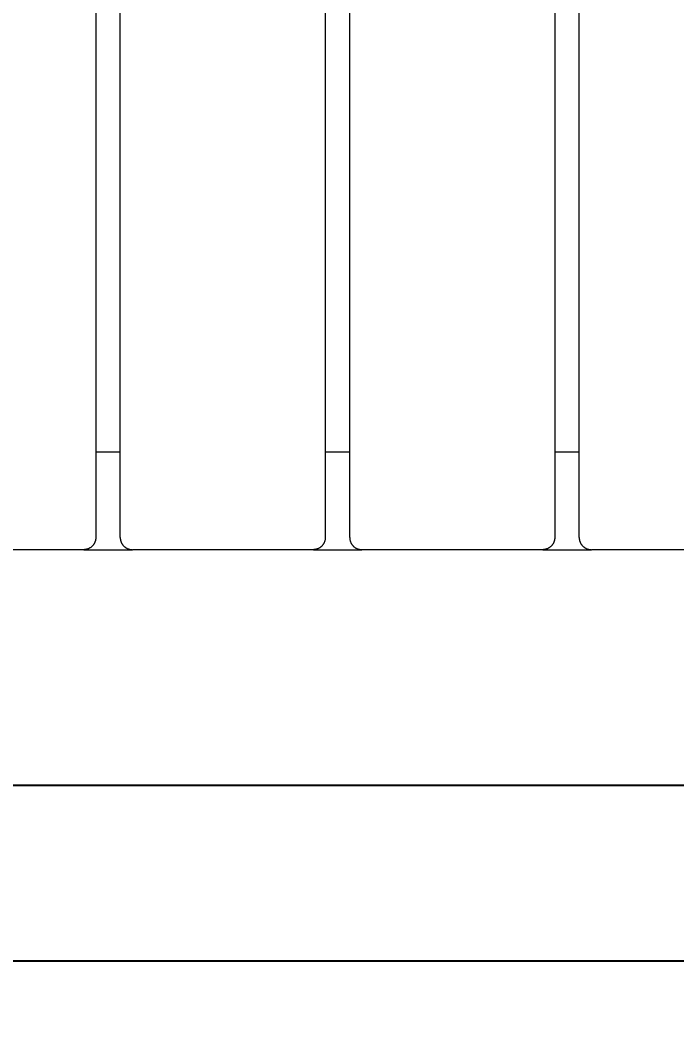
# Model space of a CAD drawing. Header units: inches. Extents: x -6 to 165, y -5 to 126.
# Drawn here: x 59.85 to 70.45, y 38.8 to 55.07 of the extents above; entities that cross this region are included whole.
import ezdxf

# ---------------------------------------------------------------- set-up
doc = ezdxf.new("R2010")
doc.units = ezdxf.units.IN
doc.header["$PDSIZE"] = -1
for name, color, linetype, lineweight in [('ZANO_O', 10, 'Continuous', 0), ('ZANO_R', 7, 'Continuous', 0), ('ZANO_W', 1, 'Continuous', 0)]:
    doc.layers.add(name, color=color, linetype=linetype, lineweight=lineweight)
doc.styles.get("Standard").update_dxf_attribs({"font": 'arial.ttf'})
doc.dimstyles.new('amerykanie', dxfattribs={"dimtxt": 50, "dimasz": 50, "dimexe": 0.5, "dimexo": 0.5, "dimgap": 1, "dimtad": 1, "dimdec": 0, "dimzin": 0, "dimlunit": 5, "dimtxsty": 'Standard', "dimcen": 0.09, "dimclrd": 1, "dimclre": 1, "dimclrt": 1, "dimazin": 0, "dimtfac": 1, "dimtdec": 0, "dimtmove": 0, "dimatfit": 3, "dimfxl": 1, "dimtzin": 0, "dimarcsym": 1})

# ---------------------------------------------------------------- blocks, each defined once
blk = doc.blocks.new('*D364')
at = {"layer": 'Defpoints', "color": 0}
for p in [(3.73, 46.916), (78.085, 46.895), (78.085, 39.887)]:
    blk.add_point(p, dxfattribs=at)
at = {"layer": 'ZANO_W', "color": 1, "lineweight": -2}
for p, q in [((3.73, 46.416), (3.73, 39.387)), ((78.085, 46.395), (78.085, 39.387)), ((4.73, 39.887), (77.085, 39.887))]:
    blk.add_line(p, q, dxfattribs=at)
at = {"layer": 'ZANO_W', "color": 1}
for points in [[(4.73, 40.054), (4.73, 39.72), (3.73, 39.887)], [(77.085, 39.72), (77.085, 40.054), (78.085, 39.887)]]:
    blk.add_solid(points, dxfattribs=at)
at = {"layer": 'ZANO_W', "color": 1, "insert": (40.908, 41.228), "char_height": 1.625, "attachment_point": 5}
blk.add_mtext('74 3/8', dxfattribs=at)
blk = doc.blocks.new('*D368')
at = {"layer": 'Defpoints', "color": 0}
for p in [(5.542, 46.522), (76.274, 46.522), (76.274, 42.723)]:
    blk.add_point(p, dxfattribs=at)
at = {"layer": 'ZANO_O', "color": 1, "lineweight": -2}
for p, q in [((5.542, 46.022), (5.542, 42.223)), ((76.274, 46.022), (76.274, 42.223)), ((6.542, 42.723), (75.274, 42.723))]:
    blk.add_line(p, q, dxfattribs=at)
at = {"layer": 'ZANO_O', "color": 1}
for points in [[(6.542, 42.89), (6.542, 42.556), (5.542, 42.723)], [(75.274, 42.556), (75.274, 42.89), (76.274, 42.723)]]:
    blk.add_solid(points, dxfattribs=at)
at = {"layer": 'ZANO_O', "color": 1, "insert": (40.908, 44.064), "char_height": 1.625, "attachment_point": 5}
blk.add_mtext('70 3/4', dxfattribs=at)

msp = doc.modelspace()

# ---------------------------------------------------------------- linework, layer by layer
at = {"layer": 'ZANO_R'}
for p, q in [((61.07212, 64.0473), (61.07212, 46.71867)), ((61.46595, 46.71867), (61.46595, 64.0473)), ((64.77414, 64.0473), (64.77414, 46.71867)), ((65.16798, 46.71867), (65.16798, 64.0473)), ((68.47617, 64.0473), (68.47617, 46.71867)), ((68.87, 46.71867), (68.87, 64.0473)), ((61.46595, 48.09708), (61.07212, 48.09708)), ((65.16798, 48.09708), (64.77414, 48.09708)), ((68.87, 48.09708), (68.47617, 48.09708)), ((61.068, 46.6786), (61.06652, 46.67204)), ((61.06925, 46.68521), (61.068, 46.6786)), ((61.07028, 46.69185), (61.06925, 46.68521)), ((61.07108, 46.69853), (61.07028, 46.69185)), ((61.07166, 46.70523), (61.07108, 46.69853)), ((61.072, 46.71194), (61.07166, 46.70523)), ((61.07212, 46.71867), (61.072, 46.71194)), ((61.46595, 46.71867), (61.46606, 46.71194)), ((61.46606, 46.71194), (61.46641, 46.70523)), ((61.46641, 46.70523), (61.46698, 46.69853)), ((61.46698, 46.69853), (61.46778, 46.69185)), ((61.46778, 46.69185), (61.46881, 46.68521)), ((61.46881, 46.68521), (61.47007, 46.6786)), ((61.47007, 46.6786), (61.47155, 46.67204)), ((64.77002, 46.6786), (64.76854, 46.67204)), ((64.77128, 46.68521), (64.77002, 46.6786)), ((64.77231, 46.69185), (64.77128, 46.68521)), ((64.77311, 46.69853), (64.77231, 46.69185)), ((64.77368, 46.70523), (64.77311, 46.69853)), ((64.77403, 46.71194), (64.77368, 46.70523)), ((64.77414, 46.71867), (64.77403, 46.71194)), ((65.16798, 46.71867), (65.16809, 46.71194)), ((65.16809, 46.71194), (65.16843, 46.70523)), ((65.16843, 46.70523), (65.16901, 46.69853)), ((65.16901, 46.69853), (65.16981, 46.69185)), ((65.16981, 46.69185), (65.17084, 46.68521)), ((65.17084, 46.68521), (65.17209, 46.6786)), ((65.17209, 46.6786), (65.17357, 46.67204)), ((68.47205, 46.6786), (68.47057, 46.67204)), ((68.47331, 46.68521), (68.47205, 46.6786)), ((68.47434, 46.69185), (68.47331, 46.68521)), ((68.47514, 46.69853), (68.47434, 46.69185)), ((68.47571, 46.70523), (68.47514, 46.69853)), ((68.47606, 46.71194), (68.47571, 46.70523)), ((68.47617, 46.71867), (68.47606, 46.71194)), ((68.87, 46.71867), (68.87012, 46.71194)), ((68.87012, 46.71194), (68.87046, 46.70523)), ((68.87046, 46.70523), (68.87104, 46.69853)), ((68.87104, 46.69853), (68.87184, 46.69185)), ((68.87184, 46.69185), (68.87287, 46.68521)), ((68.87287, 46.68521), (68.87412, 46.6786)), ((68.87412, 46.6786), (68.8756, 46.67204)), ((60.8752, 46.52175), (57.96084, 46.52175)), ((60.88192, 46.52186), (60.8752, 46.52175)), ((60.87957, 46.52175), (61.65849, 46.52175)), ((60.88864, 46.52221), (60.88192, 46.52186)), ((60.89534, 46.52278), (60.88864, 46.52221)), ((60.90201, 46.52358), (60.89534, 46.52278)), ((60.90866, 46.52461), (60.90201, 46.52358)), ((60.91526, 46.52587), (60.90866, 46.52461)), ((60.92182, 46.52735), (60.91526, 46.52587)), ((60.92833, 46.52905), (60.92182, 46.52735)), ((60.93477, 46.53098), (60.92833, 46.52905)), ((60.94114, 46.53312), (60.93477, 46.53098)), ((60.94744, 46.53548), (60.94114, 46.53312)), ((60.95365, 46.53805), (60.94744, 46.53548)), ((60.95977, 46.54084), (60.95365, 46.53805)), ((60.96579, 46.54383), (60.95977, 46.54084)), ((60.97171, 46.54702), (60.96579, 46.54383)), ((60.97751, 46.55042), (60.97171, 46.54702)), ((60.9832, 46.55401), (60.97751, 46.55042)), ((60.98876, 46.55779), (60.9832, 46.55401)), ((60.99418, 46.56176), (60.98876, 46.55779)), ((60.99947, 46.56592), (60.99418, 46.56176)), ((61.00461, 46.57025), (60.99947, 46.56592)), ((61.0096, 46.57475), (61.00461, 46.57025)), ((61.01444, 46.57942), (61.0096, 46.57475)), ((61.01911, 46.58426), (61.01444, 46.57942)), ((61.02362, 46.58925), (61.01911, 46.58426)), ((61.02795, 46.59439), (61.02362, 46.58925)), ((61.0321, 46.59968), (61.02795, 46.59439)), ((61.03607, 46.60511), (61.0321, 46.59968)), ((61.03986, 46.61067), (61.03607, 46.60511)), ((61.04345, 46.61635), (61.03986, 46.61067)), ((61.04684, 46.62216), (61.04345, 46.61635)), ((61.05004, 46.62807), (61.04684, 46.62216)), ((61.05303, 46.63409), (61.05004, 46.62807)), ((61.05581, 46.64021), (61.05303, 46.63409)), ((61.05839, 46.64643), (61.05581, 46.64021)), ((61.06075, 46.65272), (61.05839, 46.64643)), ((61.06289, 46.6591), (61.06075, 46.65272)), ((61.06481, 46.66554), (61.06289, 46.6591)), ((61.06652, 46.67204), (61.06481, 46.66554)), ((61.47155, 46.67204), (61.47325, 46.66554)), ((61.47325, 46.66554), (61.47517, 46.6591)), ((61.47517, 46.6591), (61.47732, 46.65272)), ((61.47732, 46.65272), (61.47968, 46.64643)), ((61.47968, 46.64643), (61.48225, 46.64021)), ((61.48225, 46.64021), (61.48503, 46.63409)), ((61.48503, 46.63409), (61.48803, 46.62807)), ((61.48803, 46.62807), (61.49122, 46.62216)), ((61.49122, 46.62216), (61.49462, 46.61635)), ((61.49462, 46.61635), (61.49821, 46.61067)), ((61.49821, 46.61067), (61.50199, 46.60511)), ((61.50199, 46.60511), (61.50596, 46.59968)), ((61.50596, 46.59968), (61.51011, 46.59439)), ((61.51011, 46.59439), (61.51445, 46.58925)), ((61.51445, 46.58925), (61.51895, 46.58426)), ((61.51895, 46.58426), (61.52362, 46.57942)), ((61.52362, 46.57942), (61.52846, 46.57475)), ((61.52846, 46.57475), (61.53345, 46.57025)), ((61.53345, 46.57025), (61.53859, 46.56592)), ((61.53859, 46.56592), (61.54388, 46.56176)), ((61.54388, 46.56176), (61.54931, 46.55779)), ((61.54931, 46.55779), (61.55487, 46.55401)), ((61.55487, 46.55401), (61.56055, 46.55042)), ((61.56055, 46.55042), (61.56635, 46.54702)), ((61.56635, 46.54702), (61.57227, 46.54383)), ((61.57227, 46.54383), (61.57829, 46.54084)), ((61.57829, 46.54084), (61.58441, 46.53805)), ((61.58441, 46.53805), (61.59062, 46.53548)), ((61.59062, 46.53548), (61.59692, 46.53312)), ((61.59692, 46.53312), (61.60329, 46.53098)), ((61.60329, 46.53098), (61.60974, 46.52905)), ((61.60974, 46.52905), (61.61624, 46.52735)), ((61.61624, 46.52735), (61.6228, 46.52587)), ((61.6228, 46.52587), (61.62941, 46.52461)), ((61.62941, 46.52461), (61.63605, 46.52358)), ((61.63605, 46.52358), (61.64273, 46.52278)), ((61.64273, 46.52278), (61.64943, 46.52221)), ((61.64943, 46.52221), (61.65614, 46.52186)), ((61.65614, 46.52186), (61.66286, 46.52175)), ((64.57723, 46.52175), (61.66286, 46.52175)), ((64.58395, 46.52186), (64.57723, 46.52175)), ((64.5816, 46.52175), (65.36052, 46.52175)), ((64.59066, 46.52221), (64.58395, 46.52186)), ((64.59736, 46.52278), (64.59066, 46.52221)), ((64.60404, 46.52358), (64.59736, 46.52278)), ((64.61068, 46.52461), (64.60404, 46.52358)), ((64.61729, 46.52587), (64.61068, 46.52461)), ((64.62385, 46.52735), (64.61729, 46.52587)), ((64.63035, 46.52905), (64.62385, 46.52735)), ((64.6368, 46.53098), (64.63035, 46.52905)), ((64.64317, 46.53312), (64.6368, 46.53098)), ((64.64947, 46.53548), (64.64317, 46.53312)), ((64.65568, 46.53805), (64.64947, 46.53548)), ((64.6618, 46.54084), (64.65568, 46.53805)), ((64.66782, 46.54383), (64.6618, 46.54084)), ((64.67374, 46.54702), (64.66782, 46.54383)), ((64.67954, 46.55042), (64.67374, 46.54702)), ((64.68523, 46.55401), (64.67954, 46.55042)), ((64.69078, 46.55779), (64.68523, 46.55401)), ((64.69621, 46.56176), (64.69078, 46.55779)), ((64.7015, 46.56592), (64.69621, 46.56176)), ((64.70664, 46.57025), (64.7015, 46.56592)), ((64.71163, 46.57475), (64.70664, 46.57025)), ((64.71647, 46.57942), (64.71163, 46.57475)), ((64.72114, 46.58426), (64.71647, 46.57942)), ((64.72564, 46.58925), (64.72114, 46.58426)), ((64.72998, 46.59439), (64.72564, 46.58925)), ((64.73413, 46.59968), (64.72998, 46.59439)), ((64.7381, 46.60511), (64.73413, 46.59968)), ((64.74188, 46.61067), (64.7381, 46.60511)), ((64.74548, 46.61635), (64.74188, 46.61067)), ((64.74887, 46.62216), (64.74548, 46.61635)), ((64.75207, 46.62807), (64.74887, 46.62216)), ((64.75506, 46.63409), (64.75207, 46.62807)), ((64.75784, 46.64021), (64.75506, 46.63409)), ((64.76041, 46.64643), (64.75784, 46.64021)), ((64.76277, 46.65272), (64.76041, 46.64643)), ((64.76492, 46.6591), (64.76277, 46.65272)), ((64.76684, 46.66554), (64.76492, 46.6591)), ((64.76854, 46.67204), (64.76684, 46.66554)), ((65.17357, 46.67204), (65.17528, 46.66554)), ((65.17528, 46.66554), (65.1772, 46.6591)), ((65.1772, 46.6591), (65.17935, 46.65272)), ((65.17935, 46.65272), (65.1817, 46.64643)), ((65.1817, 46.64643), (65.18428, 46.64021)), ((65.18428, 46.64021), (65.18706, 46.63409)), ((65.18706, 46.63409), (65.19005, 46.62807)), ((65.19005, 46.62807), (65.19325, 46.62216)), ((65.19325, 46.62216), (65.19664, 46.61635)), ((65.19664, 46.61635), (65.20023, 46.61067)), ((65.20023, 46.61067), (65.20402, 46.60511)), ((65.20402, 46.60511), (65.20799, 46.59968)), ((65.20799, 46.59968), (65.21214, 46.59439)), ((65.21214, 46.59439), (65.21647, 46.58925)), ((65.21647, 46.58925), (65.22098, 46.58426)), ((65.22098, 46.58426), (65.22565, 46.57942)), ((65.22565, 46.57942), (65.23049, 46.57475)), ((65.23049, 46.57475), (65.23548, 46.57025)), ((65.23548, 46.57025), (65.24062, 46.56592)), ((65.24062, 46.56592), (65.24591, 46.56176)), ((65.24591, 46.56176), (65.25133, 46.55779)), ((65.25133, 46.55779), (65.25689, 46.55401)), ((65.25689, 46.55401), (65.26258, 46.55042)), ((65.26258, 46.55042), (65.26838, 46.54702)), ((65.26838, 46.54702), (65.2743, 46.54383)), ((65.2743, 46.54383), (65.28032, 46.54084)), ((65.28032, 46.54084), (65.28644, 46.53805)), ((65.28644, 46.53805), (65.29265, 46.53548)), ((65.29265, 46.53548), (65.29895, 46.53312)), ((65.29895, 46.53312), (65.30532, 46.53098)), ((65.30532, 46.53098), (65.31176, 46.52905)), ((65.31176, 46.52905), (65.31827, 46.52735)), ((65.31827, 46.52735), (65.32483, 46.52587)), ((65.32483, 46.52587), (65.33143, 46.52461)), ((65.33143, 46.52461), (65.33808, 46.52358)), ((65.33808, 46.52358), (65.34475, 46.52278)), ((65.34475, 46.52278), (65.35145, 46.52221)), ((65.35145, 46.52221), (65.35817, 46.52186)), ((65.35817, 46.52186), (65.36489, 46.52175)), ((68.27925, 46.52175), (65.36489, 46.52175)), ((68.28598, 46.52186), (68.27925, 46.52175)), ((68.28362, 46.52175), (69.06255, 46.52175)), ((68.29269, 46.52221), (68.28598, 46.52186)), ((68.29939, 46.52278), (68.29269, 46.52221)), ((68.30607, 46.52358), (68.29939, 46.52278)), ((68.31271, 46.52461), (68.30607, 46.52358)), ((68.31932, 46.52587), (68.31271, 46.52461)), ((68.32588, 46.52735), (68.31932, 46.52587)), ((68.33238, 46.52905), (68.32588, 46.52735)), ((68.33882, 46.53098), (68.33238, 46.52905)), ((68.3452, 46.53312), (68.33882, 46.53098)), ((68.35149, 46.53548), (68.3452, 46.53312)), ((68.35771, 46.53805), (68.35149, 46.53548)), ((68.36383, 46.54084), (68.35771, 46.53805)), ((68.36985, 46.54383), (68.36383, 46.54084)), ((68.37576, 46.54702), (68.36985, 46.54383)), ((68.38157, 46.55042), (68.37576, 46.54702)), ((68.38725, 46.55401), (68.38157, 46.55042)), ((68.39281, 46.55779), (68.38725, 46.55401)), ((68.39824, 46.56176), (68.39281, 46.55779)), ((68.40353, 46.56592), (68.39824, 46.56176)), ((68.40867, 46.57025), (68.40353, 46.56592)), ((68.41366, 46.57475), (68.40867, 46.57025)), ((68.41849, 46.57942), (68.41366, 46.57475)), ((68.42317, 46.58426), (68.41849, 46.57942)), ((68.42767, 46.58925), (68.42317, 46.58426)), ((68.432, 46.59439), (68.42767, 46.58925)), ((68.43616, 46.59968), (68.432, 46.59439)), ((68.44013, 46.60511), (68.43616, 46.59968)), ((68.44391, 46.61067), (68.44013, 46.60511)), ((68.4475, 46.61635), (68.44391, 46.61067)), ((68.4509, 46.62216), (68.4475, 46.61635)), ((68.45409, 46.62807), (68.4509, 46.62216)), ((68.45708, 46.63409), (68.45409, 46.62807)), ((68.45987, 46.64021), (68.45708, 46.63409)), ((68.46244, 46.64643), (68.45987, 46.64021)), ((68.4648, 46.65272), (68.46244, 46.64643)), ((68.46694, 46.6591), (68.4648, 46.65272)), ((68.46887, 46.66554), (68.46694, 46.6591)), ((68.47057, 46.67204), (68.46887, 46.66554)), ((68.8756, 46.67204), (68.8773, 46.66554)), ((68.8773, 46.66554), (68.87923, 46.6591)), ((68.87923, 46.6591), (68.88137, 46.65272)), ((68.88137, 46.65272), (68.88373, 46.64643)), ((68.88373, 46.64643), (68.88631, 46.64021)), ((68.88631, 46.64021), (68.88909, 46.63409)), ((68.88909, 46.63409), (68.89208, 46.62807)), ((68.89208, 46.62807), (68.89527, 46.62216)), ((68.89527, 46.62216), (68.89867, 46.61635)), ((68.89867, 46.61635), (68.90226, 46.61067)), ((68.90226, 46.61067), (68.90604, 46.60511)), ((68.90604, 46.60511), (68.91002, 46.59968)), ((68.91002, 46.59968), (68.91417, 46.59439)), ((68.91417, 46.59439), (68.9185, 46.58925)), ((68.9185, 46.58925), (68.92301, 46.58426)), ((68.92301, 46.58426), (68.92768, 46.57942)), ((68.92768, 46.57942), (68.93251, 46.57475)), ((68.93251, 46.57475), (68.9375, 46.57025)), ((68.9375, 46.57025), (68.94265, 46.56592)), ((68.94265, 46.56592), (68.94794, 46.56176)), ((68.94794, 46.56176), (68.95336, 46.55779)), ((68.95336, 46.55779), (68.95892, 46.55401)), ((68.95892, 46.55401), (68.9646, 46.55042)), ((68.9646, 46.55042), (68.97041, 46.54702)), ((68.97041, 46.54702), (68.97632, 46.54383)), ((68.97632, 46.54383), (68.98235, 46.54084)), ((68.98235, 46.54084), (68.98847, 46.53805)), ((68.98847, 46.53805), (68.99468, 46.53548)), ((68.99468, 46.53548), (69.00098, 46.53312)), ((69.00098, 46.53312), (69.00735, 46.53098)), ((69.00735, 46.53098), (69.01379, 46.52905)), ((69.01379, 46.52905), (69.0203, 46.52735)), ((69.0203, 46.52735), (69.02686, 46.52587)), ((69.02686, 46.52587), (69.03346, 46.52461)), ((69.03346, 46.52461), (69.04011, 46.52358)), ((69.04011, 46.52358), (69.04678, 46.52278)), ((69.04678, 46.52278), (69.05348, 46.52221)), ((69.05348, 46.52221), (69.0602, 46.52186)), ((69.0602, 46.52186), (69.06692, 46.52175)), ((71.98128, 46.52175), (69.06692, 46.52175))]:
    msp.add_line(p, q, dxfattribs=at)

# ---------------------------------------------------------------- dimensions: what is measured, and where the dimension line sits
at = {"layer": 'ZANO_O'}
dim = msp.add_linear_dim(base=(76.274057, 42.722994), p1=(5.541706, 46.521749), p2=(76.274057, 46.521749), dimstyle='amerykanie', override={"dimtxt": 1.625, "dimasz": 1, "dimgap": 0.5, "dimdec": 4, "dimaunit": 1, "dimadec": 1, "dimtdec": 4, "dimtmove": 1, "dimfrac": 2}, dxfattribs=at)
dim.commit()
dim.dimension.update_dxf_attribs({"geometry": '*D368', "text_midpoint": (40.907882, 44.063759)})
at = {"layer": 'ZANO_W'}
dim = msp.add_linear_dim(base=(78.08511, 39.88687), p1=(3.73008, 46.91558), p2=(78.08511, 46.89542), dimstyle='amerykanie', override={"dimtxt": 1.625, "dimasz": 1, "dimgap": 0.5, "dimdec": 4, "dimaunit": 1, "dimadec": 1, "dimtdec": 4, "dimtmove": 1, "dimfrac": 2}, dxfattribs=at)
dim.commit()
dim.dimension.update_dxf_attribs({"geometry": '*D364', "text_midpoint": (40.90759, 41.22764)})

doc.saveas('drawing.dxf')
